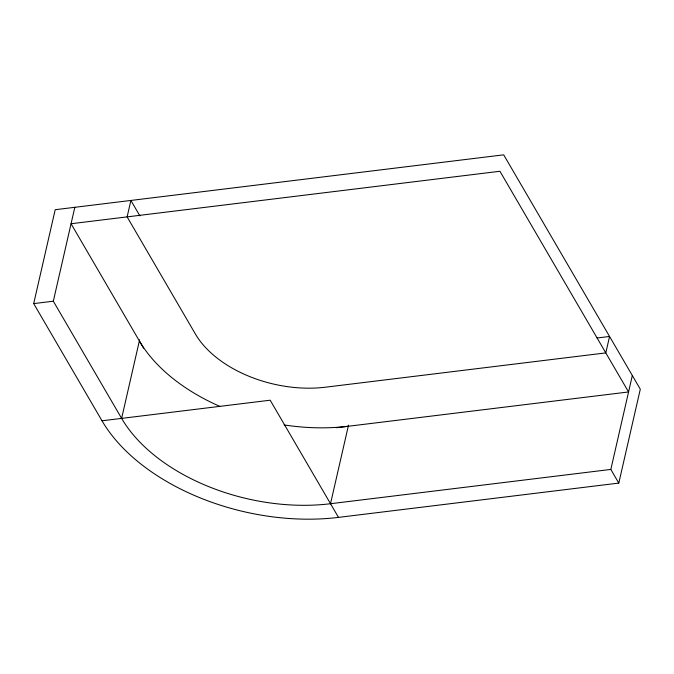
<?xml version="1.0" encoding="UTF-8"?>
<svg xmlns="http://www.w3.org/2000/svg" width="674" height="674" viewBox="0 0 674 674"><rect width="100%" height="100%" fill="white"/><g stroke="black" fill="none" stroke-linecap="round" stroke-linejoin="round"><path stroke-width="1.01" d="M33.7 303.603L55.201 209.707L503.697 154.835L640.3 389.201L618.799 483.089L338.491 517.388A184.364 114.521 12.9 0 1 102.001 420.787L33.7 303.603L53.322 301.202L121.623 418.386A162.855 101.159 12.9 0 0 330.521 503.722L610.829 469.424L618.799 483.089M53.322 301.202L74.822 207.306M121.623 418.386L139.619 339.797M330.521 503.722L348.517 425.134M610.829 469.424L632.33 375.528M597.063 337.994L609.566 336.469L605.8 352.898L325.491 387.196A101.403 62.985 12.9 0 1 195.426 334.06L127.125 216.876L130.891 200.448L139.889 215.891M102.001 420.787L270.19 400.204L338.491 517.388M336.393 427.712L628.564 391.956L499.931 171.263L71.065 223.743L143.587 348.163M348.264 426.254A162.855 101.159 12.9 0 1 284.116 424.932M219.791 406.355A162.855 101.159 12.9 0 1 139.366 340.926"/></g></svg>
